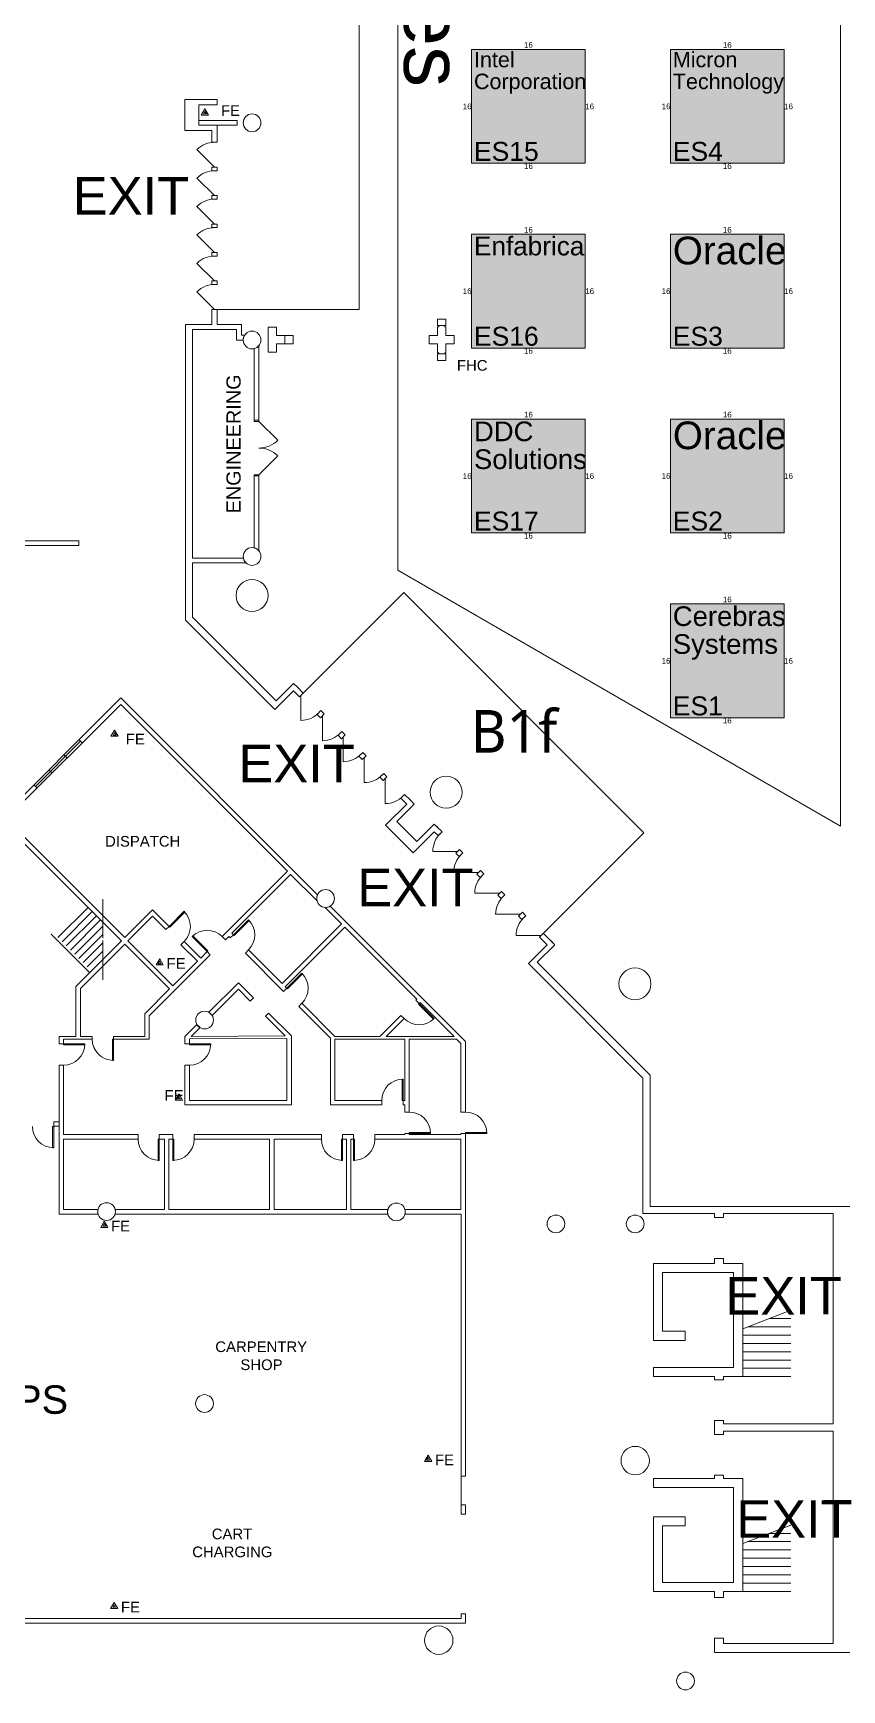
# Model space of a CAD drawing. Header units: inches. Extents: x -357 to 23496, y 116 to 10306.
# Drawn here: x 1468 to 2834, y 2492 to 5289 of the extents above; entities that cross this region are included whole.
import ezdxf
from ezdxf.enums import TextEntityAlignment as Align

# ---------------------------------------------------------------- set-up
doc = ezdxf.new("R2010")
doc.units = ezdxf.units.IN
doc.header["$MEASUREMENT"] = 0
for name, color, linetype, true_color in [('BOOTH_DIMENSION', 7, 'Continuous', 0x000000), ('BOOTH_NUMBER', 7, 'Continuous', 0x000000), ('BOOTHLAYER', 7, 'Continuous', 0x000000), ('Building', 7, 'Continuous', 0xffffff), ('Columns', 7, 'Continuous', 0xffffff), ('COMPANY_NAME', 7, 'Continuous', 0x000000), ('DRAWINGLAYER', 7, 'Continuous', 0xffffff), ('Exit Text', 7, 'Continuous', 0xffffff), ('Fire', 7, 'Continuous', 0xffffff), ('HIGHLIGHT_SCHEME', 7, 'Continuous', 0x000000), ('Text', 7, 'Continuous', 0xffffff)]:
    doc.layers.add(name, color=color, linetype=linetype, true_color=true_color)
doc.styles.add('Arial', font='Arial.ttf')
doc.styles.add('Trebuchet MS', font='trebuc.ttf')

msp = doc.modelspace()

# ---------------------------------------------------------------- hatches: boundary and pattern name
at = {"layer": 'HIGHLIGHT_SCHEME', "true_color": 0xe3923d, "transparency": 33554687}
for points in [[(2208.5, 5260.9), (2400.5, 5260.9), (2400.5, 5068.9), (2208.5, 5068.9)], [(2544.5, 5260.9), (2736.5, 5260.9), (2736.5, 5068.9), (2544.5, 5068.9)], [(2208.5, 4948.9), (2400.5, 4948.9), (2400.5, 4756.9), (2208.5, 4756.9)], [(2544.5, 4948.9), (2736.5, 4948.9), (2736.5, 4756.9), (2544.5, 4756.9)], [(2208.5, 4636.9), (2400.5, 4636.9), (2400.5, 4444.9), (2208.5, 4444.9)], [(2544.5, 4636.9), (2736.5, 4636.9), (2736.5, 4444.9), (2544.5, 4444.9)], [(2544.5, 4324.9), (2736.5, 4324.9), (2736.5, 4132.9), (2544.5, 4132.9)]]:
    msp.add_hatch(color=33, dxfattribs=at).paths.add_polyline_path(points, flags=0)

# ---------------------------------------------------------------- linework, layer by layer
at = {"layer": 'BOOTHLAYER', "color": 7, "lineweight": 5}
for points in [[(2208.5, 5260.9), (2400.5, 5260.9), (2400.5, 5068.9), (2208.5, 5068.9)], [(2544.5, 5260.9), (2736.5, 5260.9), (2736.5, 5068.9), (2544.5, 5068.9)], [(2208.5, 4948.9), (2400.5, 4948.9), (2400.5, 4756.9), (2208.5, 4756.9)], [(2544.5, 4948.9), (2736.5, 4948.9), (2736.5, 4756.9), (2544.5, 4756.9)], [(2208.5, 4636.9), (2400.5, 4636.9), (2400.5, 4444.9), (2208.5, 4444.9)], [(2544.5, 4636.9), (2736.5, 4636.9), (2736.5, 4444.9), (2544.5, 4444.9)], [(2544.5, 4324.9), (2736.5, 4324.9), (2736.5, 4132.9), (2544.5, 4132.9)]]:
    msp.add_lwpolyline(points, close=True, dxfattribs=at)
at = {"layer": 'Building', "color": 18, "lineweight": 5, "true_color": 0x000000, "transparency": 33554687}
for points in [[(2018.5, 5818.1), (2018.5, 4822.2), (1769.5, 4822.2), (1769.5, 4796.5), (1725, 4796.5), (1725, 4297.7), (1876.2, 4146.5), (1907.8, 4178.1), (1917.7, 4168.2), (1924.1, 4174.6)], [(1778.5, 5167.4), (1778.5, 5176.2), (1724.2, 5176.2), (1724.2, 5124.4), (1769.5, 5124.4), (1769.5, 5104.2), (1778.5, 5104.2), (1778.5, 5133.4), (1747.5, 5133.4), (1747.5, 5167.4), (1778.5, 5167.4)], [(1744.3, 5091.9), (1774, 5062.2)], [(1769.5, 5056.2), (1769.5, 5062.2), (1778.5, 5062.2), (1778.5, 5056.2), (1769.5, 5056.2)], [(1744.3, 5043.9), (1774, 5014.2)], [(1778.5, 5008.2), (1778.5, 5014.2), (1769.5, 5014.2), (1769.5, 5008.2), (1778.5, 5008.2)], [(1744.3, 4995.9), (1774, 4966.2)], [(1778.5, 4966.2), (1778.5, 4960.2), (1769.5, 4960.2), (1769.5, 4966.2), (1778.5, 4966.2)], [(1744.3, 4947.9), (1774, 4918.2)], [(1744.3, 4899.9), (1774, 4870.2)], [(1769.5, 4918.2), (1769.5, 4912.2), (1778.5, 4912.2), (1778.5, 4918.2), (1769.5, 4918.2)], [(1778.5, 4870.2), (1778.5, 4864.2), (1769.5, 4864.2), (1769.5, 4870.2), (1778.5, 4870.2)], [(1744.3, 4851.9), (1774, 4822.2)], [(1778.5, 4822.2), (1778.5, 4796.5)], [(1811.5, 4788.5), (1737, 4788.5)], [(1737, 4788.5), (1737, 4402.1)], [(1778.5, 4796.5), (1819.5, 4796.5)], [(1811.5, 4770.5), (1811.5, 4788.5)], [(1819.5, 4796.5), (1819.5, 4778.5)], [(1822.5, 4770.5), (1811.5, 4770.5)], [(1819.5, 4778.5), (1824.8, 4778.5)], [(1841.2, 4633.1), (1841.2, 4756)], [(1849.2, 4761.2), (1849.2, 4633.1)], [(1841.2, 4635.1), (1849.2, 4635.1)], [(1849.2, 4633.1), (1841.2, 4633.1)], [(1849.2, 4633.1), (1881, 4601.3)], [(1881, 4575), (1849.2, 4543.1)], [(1849.2, 4543.1), (1841.2, 4543.1)], [(1841.2, 4543.1), (1841.2, 4419.7)], [(1841.2, 4541.1), (1849.2, 4541.1)], [(1849.2, 4414.5), (1849.2, 4543.1)], [(1544.9, 4423.7), (1451.2, 4423.7), (1451.2, 4431.7), (1544.9, 4431.7), (1544.9, 4423.7), (1544.9, 4423.7)], [(1737, 4402.1), (1822.8, 4402.1)], [(1827.3, 4394.1), (1737, 4394.1)], [(1737, 4394.1), (1737, 4302.6)], [(1914.2, 4184.5), (1924.1, 4174.6), (2093.8, 4344.3), (2499.3, 3938.8), (2323.3, 3762.7), (2336.4, 3749.6), (2304.7, 3717.9), (2497.9, 3524.7), (2497.9, 3295.8), (2618.7, 3295.8), (2618.7, 3289.2), (2634, 3289.2), (2634, 3295.8), (2819.2, 3295.8), (2819.2, 3085.6)], [(1737, 4302.6), (1878.3, 4161.3)], [(1878.3, 4161.3), (1907.8, 4190.8)], [(1907.8, 4190.8), (1914.2, 4184.5)], [(1920, 4170.4), (1920, 4128.4)], [(1615.6, 4166.2), (1401.2, 3951.9)], [(1434.6, 3974.5), (1615.6, 4155.4)], [(1948, 3833.8), (1615.6, 4166.2)], [(1615.6, 4155.4), (1897.3, 3873.7)], [(1953.1, 4132.9), (1947.4, 4138.5), (1953.8, 4144.9), (1959.5, 4139.2), (1953.1, 4132.9)], [(1956.3, 4136), (1956.3, 4094)], [(1471.5, 4016.7), (1547.8, 4093.1)], [(1545.2, 4095.8), (1550.5, 4090.4)], [(1988.5, 4097.5), (1982.8, 4103.2), (1989.2, 4109.5), (1994.8, 4103.9), (1988.5, 4097.5)], [(1991.6, 4100.7), (1991.6, 4058.7)], [(1519.7, 4070.4), (1525.1, 4065)], [(2024.5, 4074.2), (2018.2, 4067.8), (2023.8, 4062.1), (2030.2, 4068.5)], [(2024.5, 4074.2), (2030.2, 4068.5)], [(2027, 4065.3), (2027, 4023.3)], [(1494.2, 4044.9), (1499.6, 4039.5)], [(2059.9, 4038.8), (2053.5, 4032.4), (2059.2, 4026.8), (2065.5, 4033.1)], [(2059.9, 4038.8), (2065.5, 4033.1)], [(2062.4, 4030), (2062.4, 3988)], [(1468.8, 4019.4), (1474.2, 4014)], [(2095.2, 4003.5), (2088.9, 3997.1), (2098.8, 3987.2), (2062.9, 3951.3), (2109.5, 3904.6), (2145.4, 3940.5), (2152.2, 3933.8), (2158.5, 3940.2), (2148.6, 3950.1)], [(2095.2, 4003.5), (2105.1, 3993.6), (2111.5, 3987.2), (2082, 3957.7), (2115.9, 3923.7), (2145.4, 3953.2), (2151.8, 3946.9)], [(1398.4, 3938.3), (1401.2, 3941.1), (1432.6, 3909.7), (1448.1, 3925.2), (1617, 3756.3), (1539.8, 3679), (1539.8, 3595), (1511.4, 3595), (1511.4, 3590.5)], [(1622.4, 3761.7), (1453.5, 3930.6)], [(2143, 3907.3), (2185, 3907.3)], [(2187.5, 3898.4), (2181.9, 3904.1), (2188.2, 3910.5), (2193.9, 3904.8), (2187.5, 3898.4)], [(1897.3, 3873.7), (1787, 3763.5)], [(1803.4, 3769.1), (1902.6, 3868.3)], [(1902.6, 3868.3), (1947.3, 3823.7)], [(2178.4, 3871.9), (2220.4, 3871.9)], [(2222.9, 3863.1), (2217.2, 3868.7), (2223.6, 3875.1), (2229.2, 3869.5), (2222.9, 3863.1)], [(2213.7, 3836.6), (2255.7, 3836.6)], [(2264.6, 3834.1), (2258.9, 3839.8), (2252.6, 3833.4), (2258.2, 3827.7), (2264.6, 3834.1)], [(1509.6, 3761.9), (1560.5, 3812.8)], [(1516.6, 3754.8), (1567.6, 3805.8)], [(1585.5, 3760.6), (1585.5, 3826.6)], [(1669.4, 3808.6), (1622.4, 3761.7)], [(1697.3, 3780.6), (1669.4, 3808.6)], [(1722.8, 3806.1), (1724, 3804.8), (1698.5, 3779.4), (1697.3, 3780.6), (1722.8, 3806.1), (1722.8, 3806.1)], [(1988.8, 3784.8), (1960.8, 3812.8)], [(1969.5, 3814.9), (2198.1, 3586.3)], [(2299.9, 3798.7), (2294.3, 3804.4), (2287.9, 3798), (2293.6, 3792.4), (2299.9, 3798.7)], [(1523.7, 3747.8), (1574.6, 3798.7)], [(1530.8, 3740.7), (1581.7, 3791.6)], [(1537.9, 3733.6), (1585.5, 3781.3)], [(1697.3, 3780.6), (1691.9, 3775.2), (1669.4, 3797.8), (1627.8, 3756.3), (1703.8, 3680.3)], [(1831.6, 3791.9), (1832.8, 3790.7), (1807.3, 3765.2), (1806.1, 3766.4), (1831.6, 3791.9), (1831.6, 3791.9)], [(1888.2, 3684.3), (1988.8, 3784.8)], [(2114.4, 3656), (2116.2, 3657.8), (1994.4, 3779.6), (1893.6, 3678.9), (1896.3, 3676.2), (1890.9, 3670.8)], [(2249.1, 3801.2), (2291.1, 3801.2)], [(1563.3, 3702.5), (1498.3, 3767.5)], [(1519, 3582.5), (1519, 3590.5), (1567.4, 3590.5), (1567.4, 3595), (1547.4, 3595), (1547.4, 3675.8), (1622.4, 3750.9), (1698.1, 3675.2), (1656.1, 3633.1), (1656.1, 3595), (1603.4, 3595)], [(1544.9, 3726.6), (1585.5, 3767.1)], [(1552, 3719.5), (1585.5, 3753)], [(1585.5, 3690.6), (1585.5, 3756.6)], [(1663.7, 3590.5), (1663.7, 3629.4), (1766.9, 3732.6), (1761.5, 3738), (1750.7, 3727.2), (1722.8, 3755.2), (1717.4, 3749.8), (1745.3, 3721.8), (1703.8, 3680.3)], [(1736.1, 3763.5), (1737.3, 3764.7), (1762.8, 3739.3), (1761.5, 3738), (1736.1, 3763.5), (1736.1, 3763.5)], [(1787, 3763.5), (1792.4, 3758.1)], [(1792.4, 3758.1), (1798, 3763.7)], [(1798, 3763.7), (1800.7, 3761.1)], [(1800.7, 3761.1), (1806.1, 3766.4)], [(1806.1, 3766.4), (1803.4, 3769.1)], [(2283.7, 3765.1), (2325.7, 3765.1)], [(3248.9, 3307.8), (2509.9, 3307.8), (2509.9, 3529.7), (2319.5, 3720.1), (2349.1, 3749.6), (2329.6, 3769)], [(2342.7, 3756), (2349.1, 3749.6)], [(1559.1, 3712.4), (1585.5, 3738.9)], [(1888.2, 3684.3), (1831.6, 3741), (1826.2, 3735.6), (1890.9, 3670.8)], [(1921.8, 3701.7), (1923, 3700.5), (1897.6, 3675), (1896.3, 3676.2), (1921.8, 3701.7), (1921.8, 3701.7)], [(1814.4, 3674.5), (1770.1, 3630.2), (1764.7, 3635.6), (1814.4, 3685.3), (1839.9, 3659.9), (1834.5, 3654.5), (1814.4, 3674.5)], [(1921.8, 3650.8), (1916.4, 3645.4)], [(2095.4, 3486.9), (2095.4, 3590.5), (1977.6, 3590.5), (1977.6, 3486.9), (2056.6, 3486.9), (2056.6, 3479.3), (1969.9, 3479.3), (1969.9, 3591.8), (1916.4, 3645.4)], [(1921.8, 3650.8), (1977.6, 3595), (2053.5, 3595), (2089, 3630.5)], [(2094.4, 3625.1), (2064.3, 3595), (2179, 3595), (2121.6, 3652.4), (2119.8, 3650.6)], [(2119.8, 3650.6), (2114.4, 3656)], [(2145.3, 3625.1), (2144, 3623.9), (2118.6, 3649.3), (2119.8, 3650.6), (2145.3, 3625.1), (2145.3, 3625.1)], [(1896.4, 3591.3), (1896.4, 3486.9), (1731.7, 3486.9), (1731.7, 3546.5), (1724.1, 3546.5), (1724.1, 3479.3), (1904.1, 3479.3), (1904.1, 3595.7), (1865.4, 3634.4), (1860, 3629), (1893.3, 3595.7), (1734.9, 3595), (1749.6, 3609.7), (1744.3, 3615.1), (1724.1, 3594.9), (1724.1, 3582.5)], [(2094.4, 3625.1), (2089, 3630.5)], [(1511.4, 3590.5), (1511.4, 3582.5)], [(1555, 3582.5), (1511.4, 3582.5)], [(1555, 3582.5), (1555, 3580.8), (1519, 3580.8), (1519, 3582.5)], [(1603.4, 3595), (1603.4, 3554.5), (1603.4, 3554.5), (1601.7, 3554.5), (1601.7, 3590.5), (1663.7, 3590.5)], [(1767.7, 3582.5), (1724.1, 3582.5)], [(1731.7, 3590.6), (1896.4, 3591.3)], [(1731.7, 3590.5), (1731.7, 3582.5)], [(1767.7, 3582.5), (1767.7, 3580.8), (1731.7, 3580.8), (1731.7, 3582.5)], [(2183, 3590.5), (2103, 3590.5)], [(2103, 3590.5), (2103, 3467.3)], [(2190.5, 3583.1), (2183, 3590.5)], [(2190.5, 3467.3), (2190.5, 3583.1)], [(2198.1, 3586.3), (2198.1, 3467.3)], [(1519, 3546.5), (1511.4, 3546.5)], [(1511.4, 3294.9), (1511.4, 3546.5)], [(1519, 3546.5), (1519, 3429.3)], [(2092.6, 3522.9), (2090.9, 3522.9), (2090.9, 3486.9), (2095.4, 3486.9)], [(2092.6, 3479.3), (2092.6, 3522.9)], [(2095.4, 3479.3), (2092.6, 3479.3)], [(2095.4, 3467.3), (2095.4, 3479.3)], [(1502.3, 3450.6), (1502.3, 3407), (1502.3, 3407), (1500.6, 3407), (1500.6, 3443), (1502.3, 3443)], [(1502.3, 3451), (1511.4, 3451)], [(1502.3, 3443.4), (1511.4, 3443.4)], [(2103, 3467.3), (2095.4, 3467.3)], [(2198.1, 3467.3), (2190.5, 3467.3)], [(1519, 3429.3), (1644.8, 3429.3)], [(1644.8, 3421.7), (1519, 3421.7)], [(1519, 3421.7), (1519, 3302.5)], [(1644.8, 3429.3), (1644.8, 3421.7)], [(1680.8, 3429.3), (1680.8, 3385.7), (1680.8, 3385.7), (1679, 3385.7), (1679, 3421.7), (1689.3, 3421.7)], [(1680.8, 3429.3), (1703.8, 3429.3)], [(1689.3, 3302.5), (1689.3, 3421.7)], [(1703.8, 3421.7), (1696.9, 3421.7)], [(1696.9, 3421.7), (1696.9, 3302.5)], [(1703.8, 3429.3), (1703.8, 3385.7), (1703.8, 3385.7), (1705.5, 3385.7), (1705.5, 3421.7), (1703.8, 3421.7)], [(1739.8, 3421.7), (1739.8, 3429.3)], [(1739.8, 3429.3), (1954.6, 3429.3), (1954.6, 3421.7), (1874.9, 3421.7), (1874.9, 3302.5), (1996.9, 3302.5), (1996.9, 3421.6)], [(1867.2, 3421.7), (1739.8, 3421.7)], [(1867.2, 3302.5), (1867.2, 3421.7)], [(1990.6, 3429.3), (1990.6, 3385.6), (1990.6, 3385.6), (1988.8, 3385.6), (1988.8, 3421.6), (1996.9, 3421.6)], [(1990.6, 3429.3), (2009, 3429.3)], [(2010.7, 3421.6), (2004.5, 3421.6)], [(2004.5, 3421.6), (2004.5, 3302.5)], [(2009, 3429.2), (2009, 3385.6), (2009, 3385.6), (2010.7, 3385.6), (2010.7, 3421.6)], [(2198.1, 3431.3), (2198.1, 3433), (2234.1, 3433), (2234.1, 3431.3), (2190.5, 3431.3), (2190.5, 3429.3), (2103, 3429.3), (2103, 3433), (2139, 3433), (2139, 3431.3), (2095.4, 3431.3), (2095.4, 3429.3), (2044.8, 3429.3)], [(2045, 3421.6), (2045, 3429.2)], [(2045, 3421.7), (2190.5, 3421.7)], [(2190.5, 3421.7), (2190.5, 3302.5)], [(2190.6, 2852.4), (2198.2, 2852.4), (2198.2, 3431.3)], [(1519, 3302.5), (1577.1, 3302.5)], [(1606.4, 3302.5), (1689.3, 3302.5)], [(1696.9, 3302.5), (1867.2, 3302.5)], [(2004.5, 3302.5), (2066.9, 3302.5)], [(2190.5, 3302.5), (2095.9, 3302.5)], [(1577.4, 3294.9), (1511.4, 3294.9)], [(2066.9, 3294.9), (1606.1, 3294.9)], [(2095.9, 3294.9), (2190.6, 3294.9)], [(2190.6, 3294.9), (2190.6, 2788.4)], [(2748, 3020.7), (2634, 3020.7), (2634, 3015.3), (2618.7, 3015.3), (2618.7, 3020.7), (2515.7, 3020.7), (2515.7, 3036), (2651.2, 3036), (2651.2, 3196.3), (2530.9, 3196.3), (2530.9, 3097.1), (2569.1, 3097.1), (2569.1, 3081.8), (2515.7, 3081.8), (2515.7, 3211.6), (2618.7, 3211.6), (2618.7, 3220.2), (2634, 3220.2), (2634, 3211.6), (2666.5, 3211.6), (2666.5, 3020.7)], [(2666.5, 3101.3), (2748, 3132.7)], [(2675.3, 3104.7), (2748, 3104.7)], [(2711.7, 3118.7), (2748, 3118.7)], [(2666.5, 3090.7), (2748, 3090.7)], [(2666.5, 3076.7), (2748, 3076.7)], [(2819.2, 3085.6), (2819.2, 2940.8)], [(2666.5, 3062.7), (2748, 3062.7)], [(2666.5, 3048.7), (2748, 3048.7)], [(2666.5, 3034.7), (2748, 3034.7)], [(2634, 2946.3), (2618.7, 2946.3)], [(2618.7, 2946.3), (2618.7, 2923.1)], [(2634, 2940.8), (2634, 2946.3)], [(2819.2, 2940.8), (2634, 2940.8)], [(2618.7, 2923.1), (2634, 2923.1)], [(2634, 2923.1), (2634, 2928.8)], [(2634, 2928.8), (2819.2, 2928.8)], [(2819.2, 2928.8), (2819.2, 2570.3)], [(2666.5, 2658.1), (2666.5, 2848.9), (2634, 2848.9), (2634, 2854.1), (2618.7, 2854.1), (2618.7, 2848.9), (2515.7, 2848.9), (2515.7, 2833.7), (2651.2, 2833.7), (2651.2, 2673.3), (2530.9, 2673.3), (2530.9, 2768.8), (2569.1, 2768.8), (2569.1, 2784.1), (2515.7, 2784.1), (2515.7, 2658.1), (2618.7, 2658.1), (2618.7, 2648), (2634, 2648), (2634, 2658.1), (2748, 2658.1)], [(2198.2, 2804), (2190.6, 2804)], [(2198.2, 2788.4), (2198.2, 2804)], [(2190.6, 2788.4), (2198.2, 2788.4)], [(2666.5, 2738.7), (2748, 2770.1)], [(2675.3, 2742.1), (2748, 2742.1)], [(2711.7, 2756.1), (2748, 2756.1)], [(2666.5, 2728.1), (2748, 2728.1)], [(2666.5, 2714.1), (2748, 2714.1)], [(2666.5, 2700.1), (2748, 2700.1)], [(2666.5, 2686.1), (2748, 2686.1)], [(2666.5, 2672.1), (2748, 2672.1)], [(808.6, 2562.7), (816.2, 2562.7), (816.2, 2604.7), (2198.2, 2604.7), (2198.2, 2620.4), (2190.6, 2620.4), (2190.6, 2612.4), (808.6, 2612.4)], [(2634, 2579), (2618.7, 2579)], [(2618.7, 2579), (2618.7, 2555)], [(2634, 2570.3), (2634, 2579)], [(2618.7, 2555), (2889.8, 2555)], [(2819.2, 2570.3), (2634, 2570.3)]]:
    msp.add_lwpolyline(points, dxfattribs=at).dxf.unprotected_set("ltscale", 0)
for centre, radius, start, end in [((1774, 5062.2), 42, 89.0393, 135), ((1774, 5014.2), 42, 89.0393, 135), ((1774, 4966.2), 42, 89.0393, 135), ((1774, 4918.2), 42, 89.0393, 135), ((1774, 4870.2), 42, 89.0393, 135), ((1774, 4822.2), 42, 89.0393, 135), ((1837.5, 4770.5), 15, 147.769, 180), ((1837.5, 4770.5), 15, -75.5225, -38.4332), ((1849.2, 4633.1), 45, -90, -45), ((1849.2, 4543.1), 45, 45, 90), ((1837.5, 4405.1), 15, 38.4332, 75.5225), ((1837.5, 4405.1), 15, -168.463, -132.8334), ((1920, 4170.4), 42, -90, -43.1808), ((1956.3, 4136), 42, -90, -43.1808), ((1991.6, 4100.7), 42, -90, -43.1808), ((2027, 4065.3), 42, -90, -43.1808), ((2062.4, 4030), 42, -90, -43.1808), ((2185, 3907.3), 42, 133.5572, 180), ((2220.4, 3871.9), 42, 133.5572, 180), ((2255.7, 3836.6), 42, 133.5572, 180), ((1961.7, 3827.7), 15, 156.3298, -164.2771), ((2291.1, 3801.2), 42, 133.5572, 180), ((1697.3, 3780.6), 36, -45, 45), ((1961.7, 3827.7), 15, -93.6275, -58.9975), ((1806.1, 3766.4), 36, -45, 45), ((2325.7, 3765.1), 42, 133.5572, 180), ((1761.5, 3738), 36, 45, 135), ((1896.3, 3676.2), 36, -45, 45), ((2119.8, 3650.6), 36, -135, -45), ((1519, 3582.5), 36, -90, 0), ((1603.4, 3590.5), 36, 180, -90), ((1731.7, 3582.5), 36, -90, 0), ((2092.6, 3486.9), 36, 90, 180), ((1502.3, 3443), 36, 180, -90), ((2103, 3431.3), 36, 0, 90), ((2198.1, 3431.3), 36, 0, 90), ((1680.8, 3421.7), 36, 180, -90), ((1703.8, 3421.7), 36, -90, 0), ((1990.6, 3421.6), 36, 180, -90), ((2009, 3421.6), 36, -90, 0), ((1591.7, 3299.2), 15, 167.4989, -163.0176), ((1591.7, 3299.2), 15, -16.9824, 12.5011), ((2081.4, 3298.7), 15, 165.2698, -165.2698), ((2081.4, 3298.7), 15, -14.7302, 14.7302)]:
    msp.add_arc(centre, radius, start, end, dxfattribs=at).dxf.unprotected_set("ltscale", 0)
at = {"layer": 'Columns', "color": 6, "lineweight": 5, "transparency": 33554687}
for points in [[(1747.5, 5141.1), (1812.2, 5141.1), (1812.2, 5133.1), (1747.5, 5133.1)], [(1879, 4749.9), (1865, 4749.9), (1865, 4791.9), (1879, 4791.9), (1879, 4777.9), (1907, 4777.9), (1907, 4763.9), (1879, 4763.9), (1879, 4749.9)], [(2153, 4746.9), (2153, 4748.9), (2151, 4748.9), (2151, 4763.9), (2137, 4763.9), (2137, 4777.9), (2151, 4777.9), (2151, 4792.9), (2153, 4792.9), (2153, 4794.9)], [(2165, 4805.9), (2165, 4794.9), (2151, 4794.9), (2151, 4805.9), (2165, 4805.9)], [(2163, 4794.9), (2163, 4792.9), (2165, 4792.9), (2165, 4777.9), (2179, 4777.9), (2179, 4763.9), (2165, 4763.9), (2165, 4748.9), (2163, 4748.9), (2163, 4746.9)], [(1893, 4777.9), (1893, 4763.9)], [(2151, 4746.9), (2165, 4746.9), (2165, 4735.9), (2151, 4735.9), (2151, 4746.9)]]:
    msp.add_lwpolyline(points, dxfattribs=at).dxf.unprotected_set("ltscale", 0)
for centre, radius in [((1837.5, 5137.1), 15), ((1837.5, 4770.5), 15), ((1837.5, 4405.1), 15), ((1837.5, 4339.2), 27), ((2165.4, 4007.1), 27), ((1961.7, 3827.7), 15), ((2484.5, 3683.6), 27), ((1757.3, 3622.5), 15), ((1591.7, 3299.2), 15), ((2081.4, 3298.7), 15), ((2350.9, 3278.4), 15), ((2484.9, 3278.4), 15), ((1757.2, 2975.2), 15), ((2484.9, 2878.9), 24), ((2153, 2575.7), 24), ((2569.9, 2506.9), 15)]:
    msp.add_circle(centre, radius, dxfattribs=at).dxf.unprotected_set("ltscale", 0)
at = {"layer": 'DRAWINGLAYER', "color": 18, "lineweight": 5, "true_color": 0x000000, "transparency": 33554687}
for points in [[(2083.7, 4381.8), (2083.7, 6901.8)], [(2831.9, 6889.8), (2831.9, 3949.8)], [(2831.9, 3949.8), (2083.7, 4381.8)]]:
    msp.add_lwpolyline(points, dxfattribs=at).dxf.unprotected_set("ltscale", 0)
at = {"layer": 'Fire', "color": 1, "lineweight": 5, "transparency": 33554687}
for points in [[(1763.7, 5150.1), (1757.7, 5160.5), (1751.7, 5150.1), (1763.7, 5150.1)], [(1755.2, 5152.1), (1760.3, 5152.1), (1757.7, 5156.5), (1755.2, 5152.1)], [(1611.1, 4101.7), (1605.1, 4112.1), (1599.1, 4101.7), (1611.1, 4101.7)], [(1602.6, 4103.7), (1607.7, 4103.7), (1605.1, 4108.1), (1602.6, 4103.7)], [(1687.5, 3715.7), (1681.5, 3726.1), (1675.5, 3715.7), (1687.5, 3715.7)], [(1679, 3717.7), (1684.1, 3717.7), (1681.5, 3722.1), (1679, 3717.7)], [(1720.2, 3487.4), (1714.2, 3497.8), (1708.2, 3487.4), (1720.2, 3487.4)], [(1711.7, 3489.4), (1716.7, 3489.4), (1714.2, 3493.8), (1711.7, 3489.4)], [(1593.8, 3272.5), (1587.8, 3282.9), (1581.8, 3272.5), (1593.8, 3272.5)], [(1585.3, 3274.5), (1590.3, 3274.5), (1587.8, 3278.9), (1585.3, 3274.5)], [(2141.1, 2877.6), (2135.1, 2888), (2129.1, 2877.6), (2141.1, 2877.6)], [(2132.5, 2879.6), (2137.6, 2879.6), (2135.1, 2884), (2132.5, 2879.6)], [(1610.5, 2629.2), (1604.5, 2639.5), (1598.5, 2629.2), (1610.5, 2629.2)], [(1602, 2631.2), (1607, 2631.2), (1604.5, 2635.5), (1602, 2631.2)]]:
    msp.add_lwpolyline(points, dxfattribs=at).dxf.unprotected_set("ltscale", 0)

# ---------------------------------------------------------------- texts
at = {"layer": 'BOOTH_DIMENSION', "color": 8, "style": 'Arial'}
for p in [(2304.5, 5260.9), (2640.5, 5260.9), (2304.5, 4948.9), (2640.5, 4948.9), (2304.5, 4636.9), (2640.5, 4636.9), (2640.5, 4324.9)]:
    msp.add_text('16', height=9.6, dxfattribs=at).set_placement(p, align=Align.BOTTOM_CENTER)
for p in [(2208.5, 5164.9), (2544.5, 5164.9), (2208.5, 4852.9), (2544.5, 4852.9), (2208.5, 4540.9), (2544.5, 4540.9), (2544.5, 4228.9)]:
    msp.add_text('16', height=9.6, dxfattribs=at).set_placement(p, align=Align.MIDDLE_RIGHT)
for p in [(2400.5, 5164.9), (2736.5, 5164.9), (2400.5, 4852.9), (2736.5, 4852.9), (2400.5, 4540.9), (2736.5, 4540.9), (2736.5, 4228.9)]:
    msp.add_text('16', height=9.6, dxfattribs=at).set_placement(p, align=Align.MIDDLE_LEFT)
for p in [(2304.5, 5068.9), (2640.5, 5068.9), (2304.5, 4756.9), (2640.5, 4756.9), (2304.5, 4444.9), (2640.5, 4444.9), (2640.5, 4132.9)]:
    msp.add_text('16', height=9.6, dxfattribs=at).set_placement(p, align=Align.TOP_CENTER)
at = {"layer": 'BOOTH_NUMBER', "color": 18, "true_color": 0x000000, "style": 'Arial'}
for s, p in [('ES15', (2212.5, 5072.9)), ('ES4', (2548.5, 5072.9)), ('ES16', (2212.5, 4760.9)), ('ES3', (2548.5, 4760.9)), ('ES17', (2212.5, 4448.9)), ('ES2', (2548.5, 4448.9)), ('ES1', (2548.5, 4136.9))]:
    msp.add_text(s, height=32, dxfattribs=at).set_placement(p)
at = {"layer": 'COMPANY_NAME', "color": 18, "true_color": 0x000000, "width": 188, "attachment_point": 1, "line_spacing_factor": 0.85, "style": 'Arial'}
for s, insert, char_height in [('Intel Corporation', (2212.5, 5256.9), 25.997), ('Micron Technology', (2548.5, 5256.9), 25.997), ('Enfabrica', (2212.5, 4944.9), 31.6), ('Oracle', (2548.5, 4944.9), 46.69), ('DDC Solutions', (2212.5, 4632.9), 33.18), ('Oracle', (2548.5, 4632.9), 46.69), ('Cerebras Systems', (2548.5, 4320.9), 33.18)]:
    msp.add_mtext(s, dxfattribs=dict(at, insert=insert, char_height=char_height))
at = {"layer": 'DRAWINGLAYER', "color": 18, "true_color": 0x000000, "style": 'Arial'}
msp.add_text('Exhibitor Suites', height=99.248, rotation=270, dxfattribs=at).set_placement((2143.9, 5679), align=Align.MIDDLE_CENTER)
at = {"layer": 'Exit Text', "color": 1, "style": 'Arial'}
for p in [(1632.9, 4982.3), (1912.8, 4023.9), (2113.6, 3814.7), (2735.7, 3125.5), (2753.9, 2748.8)]:
    msp.add_text('EXIT', height=63.28, rotation=0.0178, dxfattribs=at).set_placement(p, align=Align.CENTER)
at = {"layer": 'Fire', "color": 1, "style": 'Arial'}
for s, p in [('FE', (1801.1, 5148.7)), ('FHC', (2209.5, 4718.7)), ('FE', (1640.3, 4087.8)), ('FE', (1709.1, 3709.1)), ('FE', (1705.7, 3486.2)), ('FE', (1615.3, 3265.8)), ('FE', (2162.6, 2871)), ('FE', (1632, 2622.5))]:
    msp.add_text(s, height=18, rotation=360, dxfattribs=at).set_placement(p, align=Align.CENTER)
at = {"layer": 'Text', "color": 18, "true_color": 0x000000}
for s, height, rotation, style, p in [('ENGINEERING', 24, 90, 'Arial', (1818.2, 4595.1)), ('B1f', 72, 360, 'Trebuchet MS', (2280, 4074)), ('ENGINEERING SHOPS', 48, 360, 'Arial', (1165.3, 2957.9))]:
    msp.add_text(s, height=height, rotation=rotation, dxfattribs=dict(at, style=style)).set_placement(p, align=Align.CENTER)
at = {"layer": 'Text', "color": 18, "true_color": 0x000000, "style": 'Arial'}
for s, p in [('DISPATCH', (1589.2, 3915.3)), ('CARPENTRY', (1775.4, 3062.1)), ('SHOP', (1817.8, 3031.7)), ('CART', (1769.4, 2746.1)), ('CHARGING', (1736.4, 2715.8))]:
    msp.add_text(s, height=18, rotation=360, dxfattribs=at).set_placement(p)

doc.saveas('drawing.dxf')
